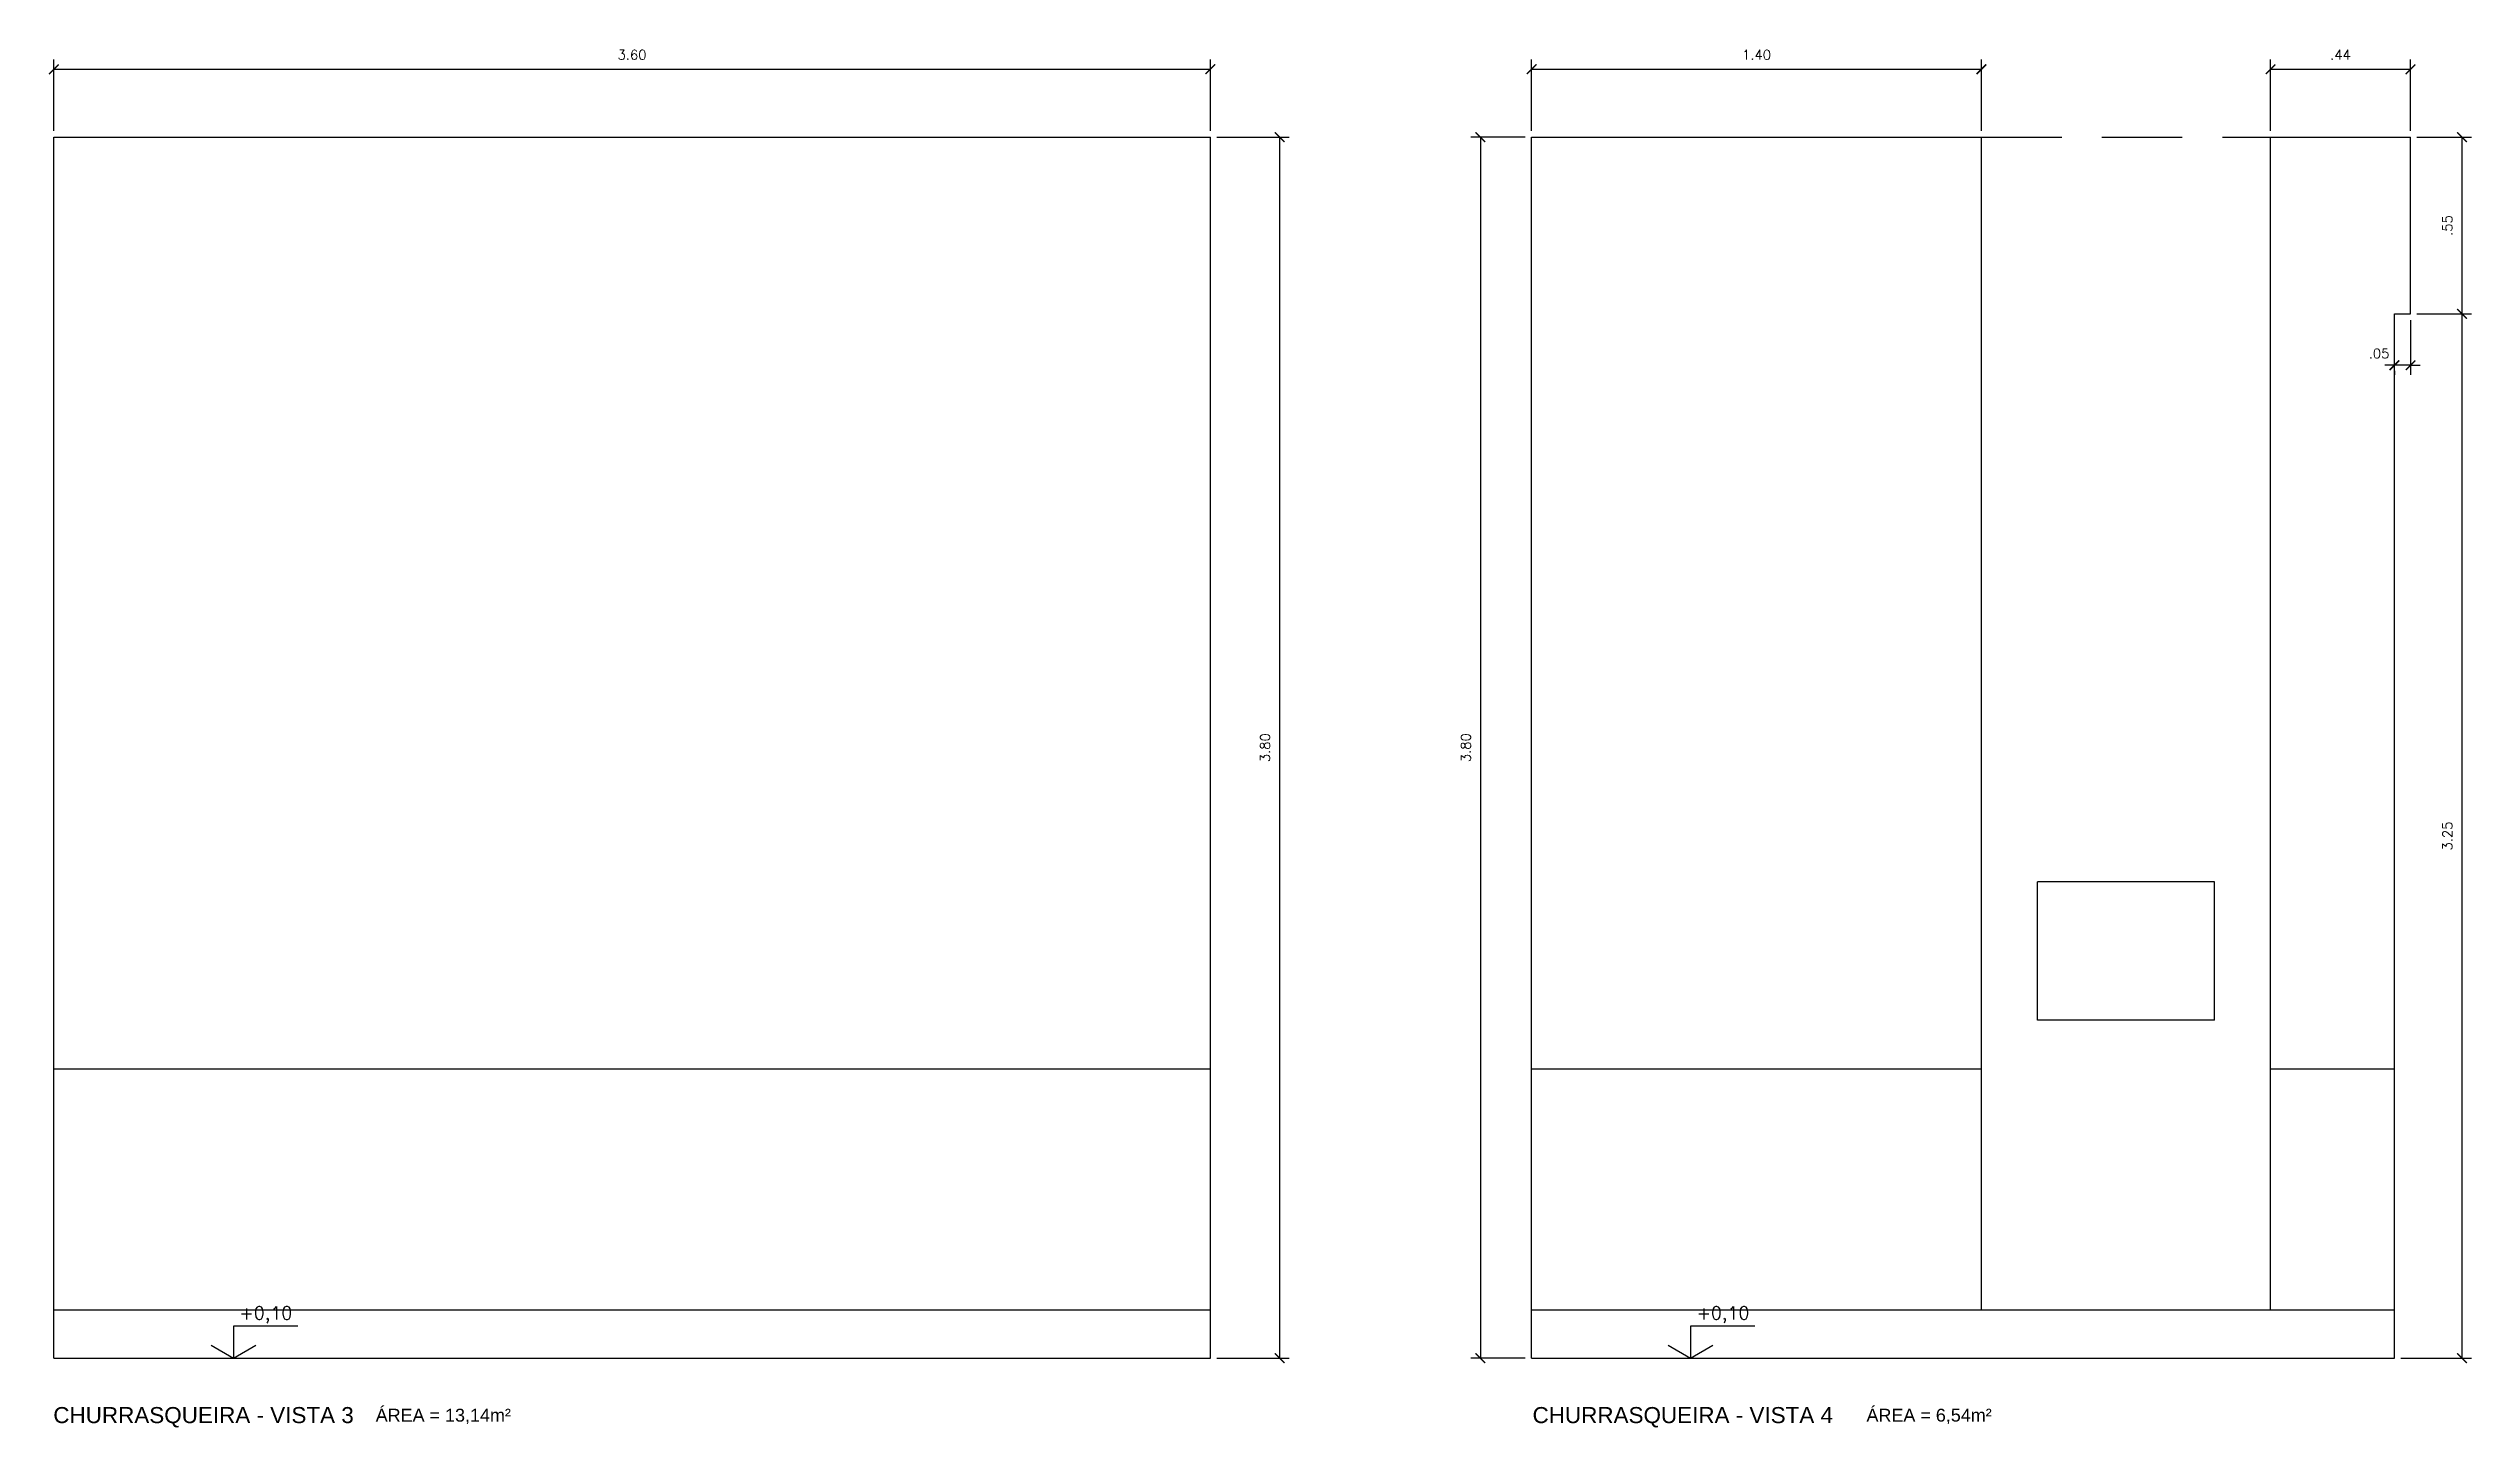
# Model space of a CAD drawing. Header units: millimetres. Extents: x 1 to 250, y 10 to 22.
# Drawn here: x 136.75 to 144.29, y 18.08 to 22.37 of the extents above; entities that cross this region are included whole.
import ezdxf

# ---------------------------------------------------------------- set-up
doc = ezdxf.new("R2010")
doc.units = ezdxf.units.MM
doc.linetypes.add('HIDDEN', pattern=[0.375, 0.25, -0.125])
for name, color, linetype in [('COTAS', 1, 'Continuous'), ('LPROJ', 7, 'HIDDEN'), ('NOTAS', 2, 'Continuous'), ('REVEST', 2, 'Continuous')]:
    doc.layers.add(name, color=color, linetype=linetype)
doc.styles.add('60-20', font='romans.shx', dxfattribs={"height": 0.03})
doc.styles.add('60-50', font='romans.shx', dxfattribs={"height": 0.075})
doc.styles.add('80-20', font='romans.shx', dxfattribs={"height": 0.04})
doc.styles.add('ARIAL', font='arial.ttf', dxfattribs={"height": 0.05})
doc.dimstyles.new('20', dxfattribs={"dimtxt": 0.1, "dimasz": 0.075, "dimexe": 0.075, "dimexo": 0.05, "dimgap": 0.075, "dimtad": 1, "dimzin": 4, "dimdsep": 46, "dimtxsty": '60-50', "dimblk1": 'ARCHTICK', "dimblk2": 'ARCHTICK', "dimsah": 1, "dimcen": 2.5, "dimclrt": 3, "dimadec": 0, "dimazin": 0, "dimtfac": 1, "dimtmove": 2, "dimatfit": 3, "dimldrblk": 'ARCHTICK', "dimfxl": 1, "dimarcsym": 0})

# ---------------------------------------------------------------- blocks, each defined once
blk = doc.blocks.new('_ARCHTICK')
at = {"color": 0, "linetype": 'ByBlock', "const_width": 0.15}
blk.add_lwpolyline([(-0.5, -0.5), (0.5, 0.5)], dxfattribs=at)
blk = doc.blocks.new('*D76')
at = {"color": 0, "linetype": 'ByBlock'}
for p, q in [((136.7655, 22.1109), (136.7655, 22.3322)), ((140.3655, 22.1109), (140.3655, 22.3322)), ((136.7655, 22.3022), (140.3655, 22.3022))]:
    blk.add_line(p, q, dxfattribs=at)
at = {"layer": 'DEFPOINTS', "color": 0, "linetype": 'ByBlock'}
for p in [(140.3655, 22.3022), (136.7655, 22.0909), (140.3655, 22.0909)]:
    blk.add_point(p, dxfattribs=at)
at = {"color": 0, "linetype": 'ByBlock', "xscale": 0.03, "yscale": 0.03, "zscale": 0.03, "rotation": 180}
blk.add_blockref('_ARCHTICK', (136.7655, 22.3022), dxfattribs=at)
at = {"color": 0, "linetype": 'ByBlock', "xscale": 0.03, "yscale": 0.03, "zscale": 0.03}
blk.add_blockref('_ARCHTICK', (140.3655, 22.3022), dxfattribs=at)
at = {"color": 3, "linetype": 'ByBlock', "insert": (138.5655, 22.3472), "char_height": 0.03, "attachment_point": 5, "style": '60-20'}
blk.add_mtext('3.60', dxfattribs=at)
blk = doc.blocks.new('*D77')
at = {"color": 0, "linetype": 'ByBlock'}
for p, q in [((141.3655, 22.1109), (141.3655, 22.3322)), ((142.7655, 22.1109), (142.7655, 22.3322)), ((141.3655, 22.3022), (142.7655, 22.3022))]:
    blk.add_line(p, q, dxfattribs=at)
at = {"layer": 'DEFPOINTS', "color": 0, "linetype": 'ByBlock'}
for p in [(142.7655, 22.3022), (141.3655, 22.0909), (142.7655, 22.0909)]:
    blk.add_point(p, dxfattribs=at)
at = {"color": 0, "linetype": 'ByBlock', "xscale": 0.03, "yscale": 0.03, "zscale": 0.03, "rotation": 180}
blk.add_blockref('_ARCHTICK', (141.3655, 22.3022), dxfattribs=at)
at = {"color": 0, "linetype": 'ByBlock', "xscale": 0.03, "yscale": 0.03, "zscale": 0.03}
blk.add_blockref('_ARCHTICK', (142.7655, 22.3022), dxfattribs=at)
at = {"color": 3, "linetype": 'ByBlock', "insert": (142.0655, 22.3472), "char_height": 0.03, "attachment_point": 5, "style": '60-20'}
blk.add_mtext('1.40', dxfattribs=at)
blk = doc.blocks.new('*D78')
at = {"color": 0, "linetype": 'ByBlock'}
for p, q in [((143.6655, 22.1109), (143.6655, 22.3322)), ((144.1011, 22.1109), (144.1011, 22.3322)), ((143.6655, 22.3022), (144.1011, 22.3022))]:
    blk.add_line(p, q, dxfattribs=at)
at = {"layer": 'DEFPOINTS', "color": 0, "linetype": 'ByBlock'}
for p in [(144.1011, 22.3022), (143.6655, 22.0909), (144.1011, 22.0909)]:
    blk.add_point(p, dxfattribs=at)
at = {"color": 0, "linetype": 'ByBlock', "xscale": 0.03, "yscale": 0.03, "zscale": 0.03, "rotation": 180}
blk.add_blockref('_ARCHTICK', (143.6655, 22.3022), dxfattribs=at)
at = {"color": 0, "linetype": 'ByBlock', "xscale": 0.03, "yscale": 0.03, "zscale": 0.03}
blk.add_blockref('_ARCHTICK', (144.1011, 22.3022), dxfattribs=at)
at = {"color": 3, "linetype": 'ByBlock', "insert": (143.8833, 22.3472), "char_height": 0.03, "attachment_point": 5, "style": '60-20'}
blk.add_mtext('.44', dxfattribs=at)
blk = doc.blocks.new('*D114')
at = {"color": 0, "linetype": 'ByBlock'}
for p, q in [((144.1011, 21.5209), (144.1011, 21.3512)), ((144.0511, 21.3812), (144.0211, 21.3812)), ((144.1011, 21.3812), (144.0511, 21.3812)), ((144.1011, 21.3812), (144.0511, 21.3812)), ((144.0511, 21.364), (144.0511, 21.3512)), ((144.1011, 21.3812), (144.1311, 21.3812))]:
    blk.add_line(p, q, dxfattribs=at)
at = {"layer": 'DEFPOINTS', "color": 0, "linetype": 'ByBlock'}
for p in [(144.1011, 21.5409), (144.0511, 21.384), (144.0511, 21.3812)]:
    blk.add_point(p, dxfattribs=at)
at = {"color": 0, "linetype": 'ByBlock', "xscale": 0.03, "yscale": 0.03, "zscale": 0.03}
blk.add_blockref('_ARCHTICK', (144.0511, 21.3812), dxfattribs=at)
at = {"color": 0, "linetype": 'ByBlock', "xscale": 0.03, "yscale": 0.03, "zscale": 0.03, "rotation": 180}
blk.add_blockref('_ARCHTICK', (144.1011, 21.3812), dxfattribs=at)
at = {"color": 3, "linetype": 'ByBlock', "insert": (144.0031, 21.4176), "char_height": 0.03, "attachment_point": 5, "style": '60-20'}
blk.add_mtext('.05', dxfattribs=at)
blk = doc.blocks.new('*D213')
at = {"color": 0, "linetype": 'ByBlock'}
for p, q in [((140.3855, 22.0909), (140.6109, 22.0909)), ((140.5809, 22.0909), (140.5809, 18.2909)), ((140.3855, 18.2909), (140.6109, 18.2909))]:
    blk.add_line(p, q, dxfattribs=at)
at = {"layer": 'DEFPOINTS', "color": 0, "linetype": 'ByBlock'}
for p in [(140.3655, 22.0909), (140.3655, 18.2909), (140.5809, 18.2909)]:
    blk.add_point(p, dxfattribs=at)
at = {"color": 0, "linetype": 'ByBlock', "xscale": 0.03, "yscale": 0.03, "zscale": 0.03}
for p, rotation in [((140.5809, 22.0909), 90), ((140.5809, 18.2909), 270)]:
    blk.add_blockref('_ARCHTICK', p, dxfattribs=dict(at, rotation=rotation))
at = {"color": 3, "linetype": 'ByBlock', "insert": (140.5359, 20.1909), "char_height": 0.03, "attachment_point": 5, "rotation": 90, "style": '60-20'}
blk.add_mtext('3.80', dxfattribs=at)
blk = doc.blocks.new('*D214')
at = {"color": 0, "linetype": 'ByBlock'}
for p, q in [((144.1211, 22.0909), (144.291, 22.0909)), ((144.261, 22.0909), (144.261, 21.5409)), ((144.1211, 21.5409), (144.291, 21.5409))]:
    blk.add_line(p, q, dxfattribs=at)
at = {"layer": 'DEFPOINTS', "color": 0, "linetype": 'ByBlock'}
for p in [(144.1011, 22.0909), (144.1011, 21.5409), (144.261, 21.5409)]:
    blk.add_point(p, dxfattribs=at)
at = {"color": 0, "linetype": 'ByBlock', "xscale": 0.03, "yscale": 0.03, "zscale": 0.03}
for p, rotation in [((144.261, 22.0909), 90), ((144.261, 21.5409), 270)]:
    blk.add_blockref('_ARCHTICK', p, dxfattribs=dict(at, rotation=rotation))
at = {"color": 3, "linetype": 'ByBlock', "insert": (144.216, 21.8159), "char_height": 0.03, "attachment_point": 5, "rotation": 90, "style": '60-20'}
blk.add_mtext('.55', dxfattribs=at)
blk = doc.blocks.new('*D215')
at = {"color": 0, "linetype": 'ByBlock'}
for p, q in [((144.261, 21.5409), (144.261, 18.2909)), ((144.0711, 18.2909), (144.291, 18.2909))]:
    blk.add_line(p, q, dxfattribs=at)
at = {"layer": 'DEFPOINTS', "color": 0, "linetype": 'ByBlock'}
for p in [(144.1011, 21.5409), (144.0511, 18.2909), (144.261, 18.2909)]:
    blk.add_point(p, dxfattribs=at)
at = {"color": 0, "linetype": 'ByBlock', "xscale": 0.03, "yscale": 0.03, "zscale": 0.03}
for p, rotation in [((144.261, 21.5409), 90), ((144.261, 18.2909), 270)]:
    blk.add_blockref('_ARCHTICK', p, dxfattribs=dict(at, rotation=rotation))
at = {"color": 3, "linetype": 'ByBlock', "insert": (144.216, 19.9159), "char_height": 0.03, "attachment_point": 5, "rotation": 90, "style": '60-20'}
blk.add_mtext('3.25', dxfattribs=at)
blk = doc.blocks.new('*D216')
at = {"color": 0, "linetype": 'ByBlock'}
for p, q in [((141.3455, 22.0909), (141.1758, 22.0909)), ((141.2058, 22.0909), (141.2058, 18.2909)), ((141.3455, 18.2909), (141.1758, 18.2909))]:
    blk.add_line(p, q, dxfattribs=at)
at = {"layer": 'DEFPOINTS', "color": 0, "linetype": 'ByBlock'}
for p in [(141.3655, 22.0909), (141.2058, 18.2909), (141.3655, 18.2909)]:
    blk.add_point(p, dxfattribs=at)
at = {"color": 0, "linetype": 'ByBlock', "xscale": 0.03, "yscale": 0.03, "zscale": 0.03}
for p, rotation in [((141.2058, 22.0909), 90), ((141.2058, 18.2909), 270)]:
    blk.add_blockref('_ARCHTICK', p, dxfattribs=dict(at, rotation=rotation))
at = {"color": 3, "linetype": 'ByBlock', "insert": (141.1608, 20.1909), "char_height": 0.03, "attachment_point": 5, "rotation": 90, "style": '60-20'}
blk.add_mtext('3.80', dxfattribs=at)

msp = doc.modelspace()

# ---------------------------------------------------------------- linework, layer by layer
at = {"layer": 'LPROJ'}
msp.add_line((142.7655, 22.0909), (143.6655, 22.0909), dxfattribs=at)
at = {"layer": 'NOTAS', "color": 3}
for points in [[(137.2555, 18.3309), (137.3248, 18.2909), (137.3941, 18.3309)], [(141.7909, 18.3309), (141.8601, 18.2909), (141.9294, 18.3309)]]:
    msp.add_lwpolyline(points, dxfattribs=at)
at = {"layer": 'NOTAS'}
for points in [[(137.5248, 18.3909), (137.3248, 18.3909), (137.3248, 18.2909)], [(142.0601, 18.3909), (141.8601, 18.3909), (141.8601, 18.2909)]]:
    msp.add_lwpolyline(points, dxfattribs=at)
at = {"layer": 'REVEST'}
for p, q in [((136.7655, 18.2909), (136.7655, 22.0909)), ((136.7655, 22.0909), (140.3655, 22.0909)), ((140.3655, 18.2909), (140.3655, 22.0909)), ((141.3655, 18.2909), (141.3655, 22.0909)), ((141.3655, 22.0909), (142.7655, 22.0909)), ((142.7655, 18.4409), (142.7655, 22.0909)), ((143.6655, 18.4409), (143.6655, 22.0909)), ((143.6655, 22.0909), (144.1011, 22.0909)), ((144.1011, 21.5409), (144.1011, 22.0909)), ((144.0511, 18.2909), (144.0511, 21.5409)), ((144.0511, 21.5409), (144.1011, 21.5409)), ((136.7655, 18.2909), (140.3655, 18.2909)), ((141.3655, 18.2909), (144.0511, 18.2909))]:
    msp.add_line(p, q, dxfattribs=at)
at = {"layer": 'REVEST', "color": 1}
for p, q in [((142.9405, 19.3425), (142.9405, 19.773)), ((143.4905, 19.773), (142.9405, 19.773)), ((143.4905, 19.3425), (143.4905, 19.773)), ((143.4905, 19.3425), (142.9405, 19.3425)), ((136.7655, 19.1909), (140.3655, 19.1909)), ((141.3655, 19.1909), (142.7655, 19.1909)), ((143.6655, 19.1909), (144.0511, 19.1909)), ((136.7655, 18.4409), (140.3655, 18.4409)), ((141.3655, 18.4409), (144.0511, 18.4409))]:
    msp.add_line(p, q, dxfattribs=at)

# ---------------------------------------------------------------- texts
at = {"layer": 'NOTAS', "color": 3, "style": '80-20'}
for p in [(137.3434, 18.4117), (141.8788, 18.4117)]:
    msp.add_text('+0,10', height=0.04, dxfattribs=at).set_placement(p)
at = {"layer": 'NOTAS', "style": 'ARIAL'}
for s, height, p in [('CHURRASQUEIRA - VISTA 3', 0.05, (136.764, 18.0888)), ('ÁREA = 13,14m²', 0.04, (137.7675, 18.0935)), ('CHURRASQUEIRA - VISTA 4', 0.05, (141.3683, 18.0888)), ('ÁREA = 6,54m²', 0.04, (142.4077, 18.0935))]:
    msp.add_text(s, height=height, dxfattribs=at).set_placement(p)

# ---------------------------------------------------------------- dimensions: what is measured, and where the dimension line sits
at = {"layer": 'COTAS'}
for base, p1, p2, picture, middle in [((140.3655, 22.3022), (136.7655, 22.0909), (140.3655, 22.0909), '*D76', (138.5655, 22.3472)), ((142.7655, 22.3022), (141.3655, 22.0909), (142.7655, 22.0909), '*D77', (142.0655, 22.3472)), ((144.1011, 22.3022), (143.6655, 22.0909), (144.1011, 22.0909), '*D78', (143.8833, 22.3472))]:
    dim = msp.add_linear_dim(base=base, p1=p1, p2=p2, dimstyle='20', override={"dimtxt": 0.02, "dimasz": 0.03, "dimexe": 0.03, "dimexo": 0.02, "dimgap": 0.03, "dimtxsty": '60-20'}, dxfattribs=at)
    dim.commit()
    dim.dimension.update_dxf_attribs({"geometry": picture, "text_midpoint": middle})
for base, p1, p2, override, picture, middle in [((140.5809, 18.2909), (140.3655, 22.0909), (140.3655, 18.2909), {"dimtxt": 0.02, "dimasz": 0.03, "dimexe": 0.03, "dimexo": 0.02, "dimgap": 0.03, "dimtxsty": '60-20'}, '*D213', (140.5359, 20.1909)), ((141.2058, 18.2909), (141.3655, 22.0909), (141.3655, 18.2909), {"dimtxt": 0.02, "dimasz": 0.03, "dimexe": 0.03, "dimexo": 0.02, "dimgap": 0.03, "dimtxsty": '60-20'}, '*D216', (141.1608, 20.1909)), ((144.261, 21.5409), (144.1011, 22.0909), (144.1011, 21.5409), {"dimtxt": 0.02, "dimasz": 0.03, "dimexe": 0.03, "dimexo": 0.02, "dimgap": 0.03, "dimtxsty": '60-20'}, '*D214', (144.216, 21.8159)), ((144.261, 18.2909), (144.1011, 21.5409), (144.0511, 18.2909), {"dimtxt": 0.02, "dimasz": 0.03, "dimexe": 0.03, "dimexo": 0.02, "dimgap": 0.03, "dimtxsty": '60-20', "dimse1": 1}, '*D215', (144.216, 19.9159))]:
    dim = msp.add_linear_dim(base=base, p1=p1, p2=p2, angle=90, dimstyle='20', override=override, dxfattribs=at)
    dim.commit()
    dim.dimension.update_dxf_attribs({"geometry": picture, "text_midpoint": middle})
dim = msp.add_linear_dim(base=(144.0511, 21.3812), p1=(144.1011, 21.5409), p2=(144.0511, 21.384), dimstyle='20', override={"dimtxt": 0.02, "dimasz": 0.03, "dimexe": 0.03, "dimexo": 0.02, "dimgap": 0.03, "dimtxsty": '60-20'}, dxfattribs=at)
dim.commit()
dim.dimension.update_dxf_attribs({"geometry": '*D114', "text_midpoint": (144.0031, 21.4176), "dimtype": 160})

doc.saveas('drawing.dxf')
